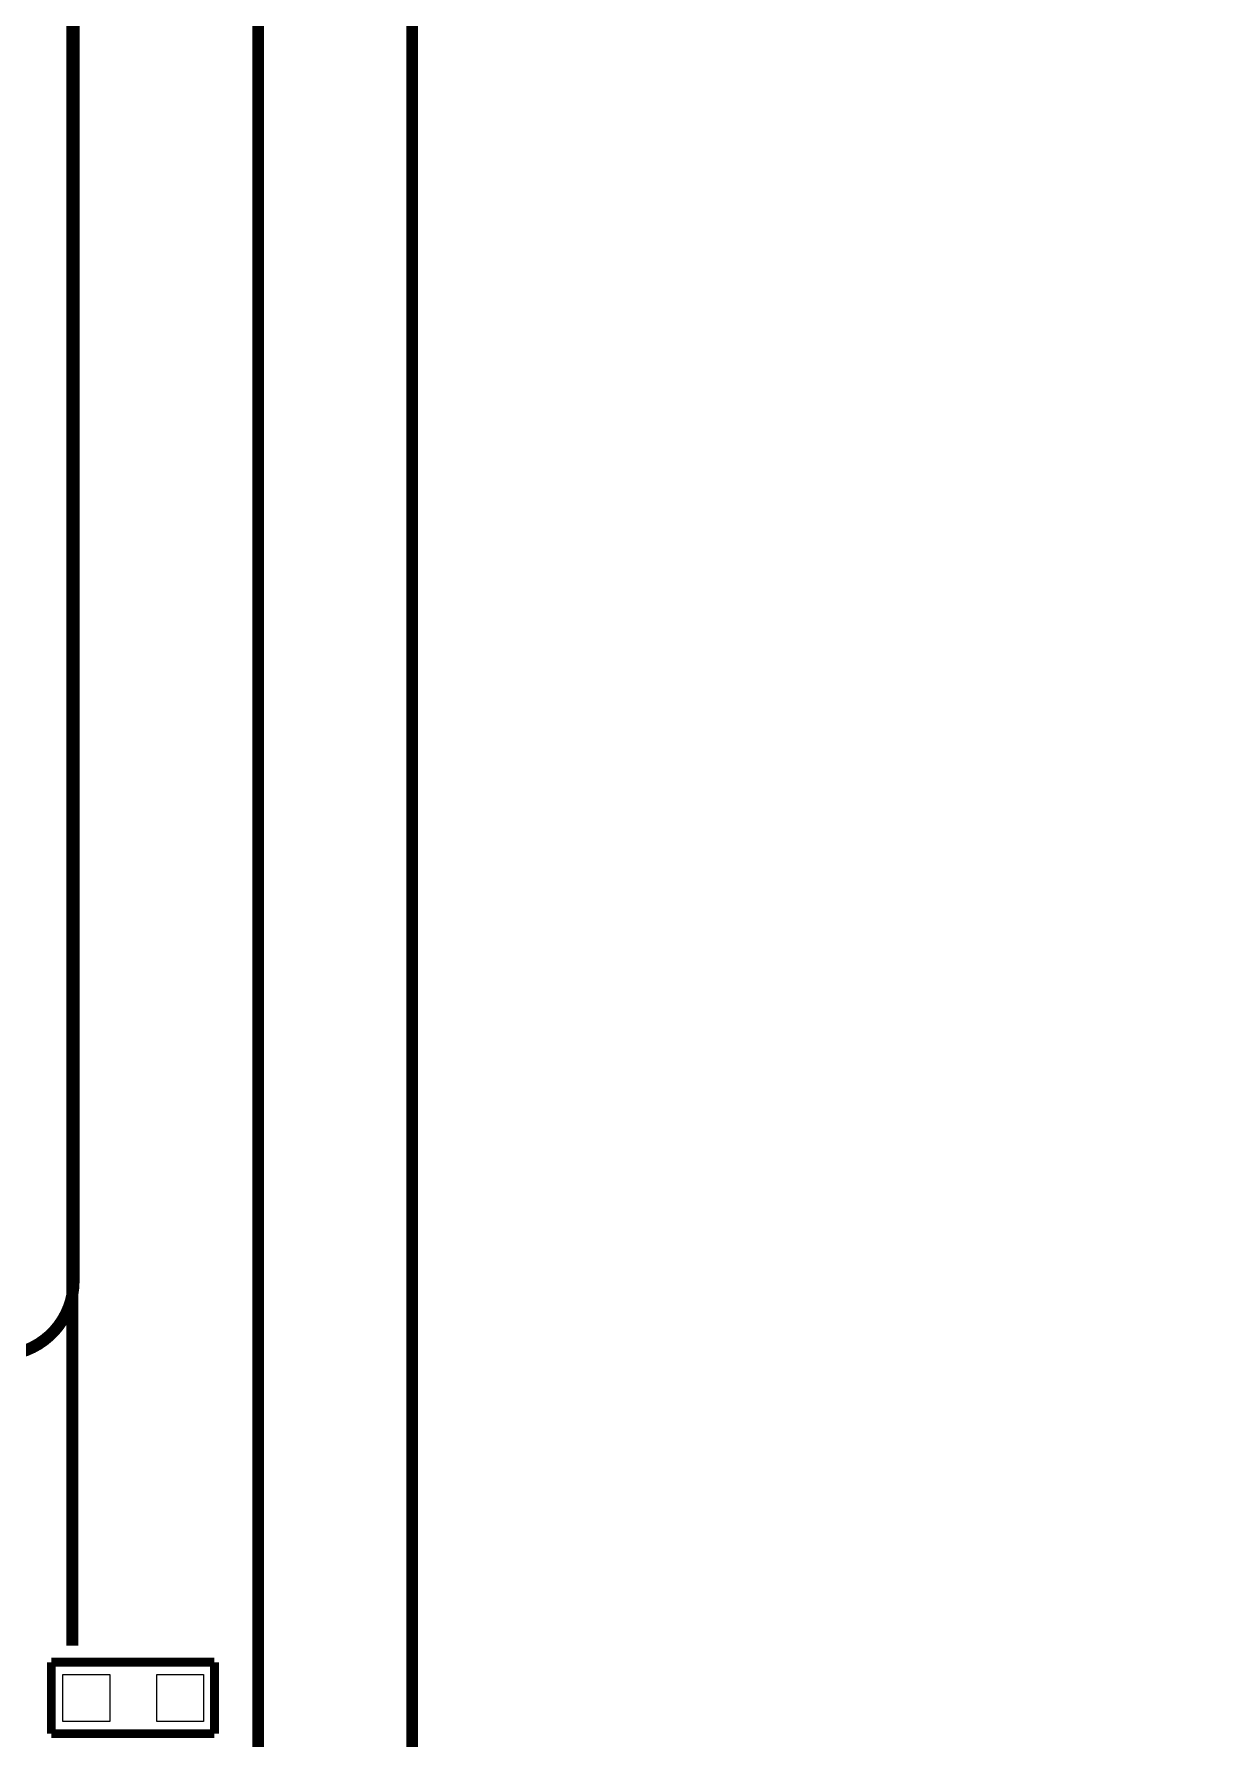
# Model space of a CAD drawing. Extents: x -6 to 176, y 0 to 129.
# Drawn here: x 56.35 to 76.52, y 16.32 to 45.38 of the extents above; entities that cross this region are included whole.
import ezdxf

# ---------------------------------------------------------------- set-up
doc = ezdxf.new("R2010")
doc.units = 0
for name, color, linetype in [('BG_SILKSCREEN_TOP', 85, 'CONTINUOUS'), ('PG_SILKSCREEN_TOP', 85, 'CONTINUOUS'), ('PIN_TOP', 69, 'CONTINUOUS')]:
    doc.layers.add(name, color=color, linetype=linetype)

msp = doc.modelspace()

# ---------------------------------------------------------------- linework, layer by layer
at = {"layer": 'BG_SILKSCREEN_TOP', "const_width": 0.2032}
msp.add_lwpolyline([(56.999886, 123.229878), (56.999886, 17.907)], dxfattribs=at)
for points in [[(46.99, 22.86), (55.753, 22.86, 0.414214), (57.023, 24.13), (57.023, 97.917, 0.414214), (55.753, 99.187), (42.926, 99.187, 0.414214), (41.656, 97.917), (41.656, 24.13, 0.414214), (42.926, 22.86), (46.99, 22.86)], [(60.169552, 91.399106), (60.169552, 1.6764, 0.414214), (61.439552, 0.4064), (62.795912, 0.4064)], [(62.795912, 83.4517), (62.795912, 1.6764, 0.414214), (64.065912, 0.4064), (111.925862, 0.4064, 0.414214), (113.195862, 1.6764), (113.195862, 8.509)]]:
    msp.add_lwpolyline(points, format="xyb", dxfattribs=at)
at = {"layer": 'PG_SILKSCREEN_TOP', "const_width": 0.1524}
for points in [[(56.642, 16.4084), (56.642, 17.6276)], [(56.642, 17.6276), (59.4233, 17.6276)], [(59.4233, 17.6276), (59.4233, 16.4084)], [(59.4233, 16.4084), (56.642, 16.4084)]]:
    msp.add_lwpolyline(points, dxfattribs=at)
at = {"layer": 'PIN_TOP'}
for points in [[(57.63895, 17.41805), (57.63895, 16.61795), (56.83885, 16.61795), (56.83885, 17.41805)], [(59.23915, 17.41805), (59.23915, 16.61795), (58.43905, 16.61795), (58.43905, 17.41805)]]:
    msp.add_lwpolyline(points, close=True, dxfattribs=at)

doc.saveas('drawing.dxf')
